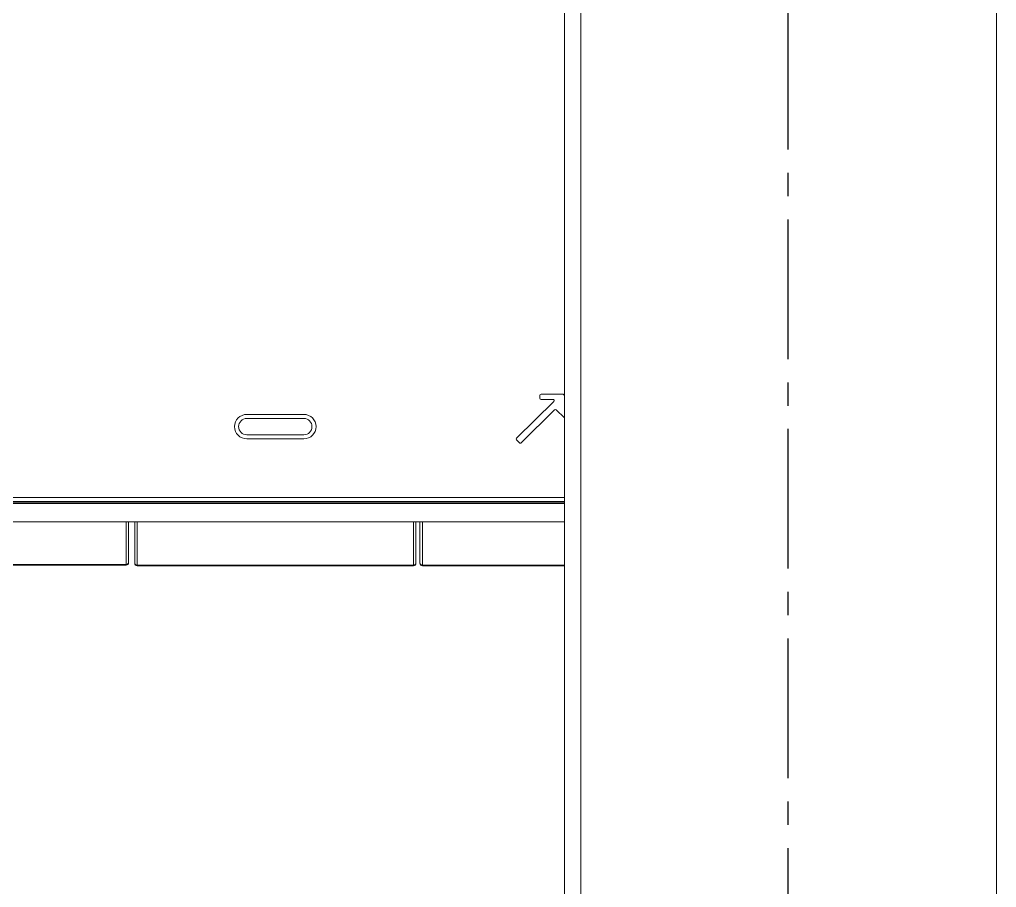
# Model space of a CAD drawing. Header units: millimetres. Extents: x -6909 to -4533, y -2578 to 782.
# Drawn here: x -6046.3 to -5926.4, y 399.2 to 505.8 of the extents above; entities that cross this region are included whole.
import ezdxf

# ---------------------------------------------------------------- set-up
doc = ezdxf.new("R2010")
doc.units = ezdxf.units.MM
doc.linetypes.add('CENTER2', pattern=[28.575, 19.05, -3.175, 3.175, -3.175])
doc.linetypes.add('HIDDENX2', pattern=[19.05, 12.7, -6.35])
doc.layers.add('HIDDEN', color=8, linetype='HIDDENX2')

msp = doc.modelspace()

# ---------------------------------------------------------------- linework, layer by layer
at = {"linetype": 'Continuous', "lineweight": 18}
for p, q in [((-5979.41, 116.29), (-5979.41, 566.29)), ((-5982.45, 459.28), (-5982.45, 459.64)), ((-5982.3, 459.79), (-5979.65, 459.79)), ((-5979.55, 459.74), (-5979.41, 459.62)), ((-5985.3, 454.37), (-5980.73, 458.87)), ((-5980.84, 459.13), (-5982.3, 459.13)), ((-6018.41, 457.29), (-6011.41, 457.29)), ((-6018.41, 456.79), (-6011.41, 456.79)), ((-5980.64, 457.84), (-5984.74, 453.8)), ((-5979.41, 456.86), (-5980.43, 457.84)), ((-6011.41, 454.79), (-6018.41, 454.79)), ((-6011.41, 454.29), (-6018.41, 454.29)), ((-5984.95, 453.8), (-5985.3, 454.16)), ((-5979.41, 446.59), (-6172.41, 446.59)), ((-6172.38, 446.51), (-5979.41, 446.51)), ((-5979.41, 446.35), (-6172.37, 446.35)), ((-6172.37, 444.1), (-5979.41, 444.1)), ((-6032.91, 439.14), (-6032.91, 444.1)), ((-6032.91, 442.49), (-6032.91, 444.1)), ((-6032.16, 444.1), (-6032.16, 439.06)), ((-5997.96, 438.79), (-5997.96, 444.1)), ((-5997.66, 439.06), (-5997.66, 444.1)), ((-5997.16, 444.1), (-5997.16, 439.06)), ((-5996.86, 444.1), (-5996.86, 438.79)), ((-6172.5, 438.79), (-6033.21, 438.79)), ((-6032.91, 439.09), (-6032.91, 439.14)), ((-6032.16, 439.06), (-6032.16, 439.01)), ((-5997.96, 438.71), (-5997.96, 438.79)), ((-5997.66, 439.01), (-5997.66, 439.06)), ((-5997.16, 439.06), (-5997.16, 439.01)), ((-5996.86, 438.79), (-5979.41, 438.79)), ((-5996.86, 438.79), (-5996.86, 438.71)), ((-5997.96, 438.71), (-6031.86, 438.71)), ((-5979.41, 438.71), (-5996.86, 438.71))]:
    msp.add_line(p, q, dxfattribs=at)
at = {"linetype": 'Continuous', "lineweight": 13}
for p, q in [((-5977.41, 512.35), (-5977.41, 116.29)), ((-5926.41, 116.29), (-5926.41, 512.35)), ((-5979.41, 447.09), (-6172.41, 447.09)), ((-6172.38, 446.53), (-5979.41, 446.53)), ((-5979.41, 444.11), (-6172.35, 444.11)), ((-6033.21, 444.1), (-6033.21, 438.87)), ((-6031.86, 444.1), (-6031.86, 438.79)), ((-6172.5, 438.87), (-6033.21, 438.87)), ((-6033.21, 438.79), (-6033.21, 438.87)), ((-6031.86, 438.79), (-5997.96, 438.79)), ((-6031.86, 438.79), (-6031.86, 438.71))]:
    msp.add_line(p, q, dxfattribs=at)
at = {"linetype": 'Continuous', "lineweight": 18}
for centre, radius, start, end in [((-5982.3, 459.64), 0.15, 90, 180), ((-5982.3, 459.28), 0.15, 180, 270), ((-5979.65, 459.64), 0.15, 45.9, 90), ((-5980.84, 458.98), 0.15, 314.6, 90), ((-6018.41, 455.79), 1.5, 90, 270), ((-6018.41, 455.79), 1, 90, 180), ((-6011.41, 455.79), 1.5, 0, 90), ((-6011.41, 455.79), 1, 0, 90), ((-5980.53, 457.73), 0.15, 45.9, 134.6), ((-6018.41, 455.79), 1, 180, 270), ((-6011.41, 455.79), 1.5, 270, 0), ((-6011.41, 455.79), 1, 270, 0), ((-5985.19, 454.26), 0.15, 134.6, 224.6), ((-5984.84, 453.9), 0.15, 224.6, 314.6), ((-6033.21, 439.09), 0.3, 270, 0), ((-6031.86, 439.01), 0.3, 180, 270), ((-5997.96, 439.01), 0.3, 270, 0), ((-5996.86, 439.01), 0.3, 180, 270)]:
    msp.add_arc(centre, radius, start, end, dxfattribs=at)
at = {"linetype": 'Continuous', "lineweight": 13}
for centre, start_param, end_param in [((-6033.21, 439.14), 1.570796, 3.141593), ((-6031.86, 439.06), 0, 1.570796)]:
    msp.add_ellipse(centre, major_axis=(-0.3, 0), ratio=0.920505, start_param=start_param, end_param=end_param, dxfattribs=at)
at = {"linetype": 'Continuous', "lineweight": 18}
for centre, start_param, end_param in [((-5997.96, 439.06), 1.570796, 3.141593), ((-5996.86, 439.06), 0, 1.570796)]:
    msp.add_ellipse(centre, major_axis=(-0.3, 0), ratio=0.920505, start_param=start_param, end_param=end_param, dxfattribs=at)
at = {"layer": 'HIDDEN', "color": 1, "linetype": 'CENTER2', "ltscale": 0.9}
msp.add_line((-5952, 584.09), (-5952, 8.34), dxfattribs=at)

doc.saveas('drawing.dxf')
